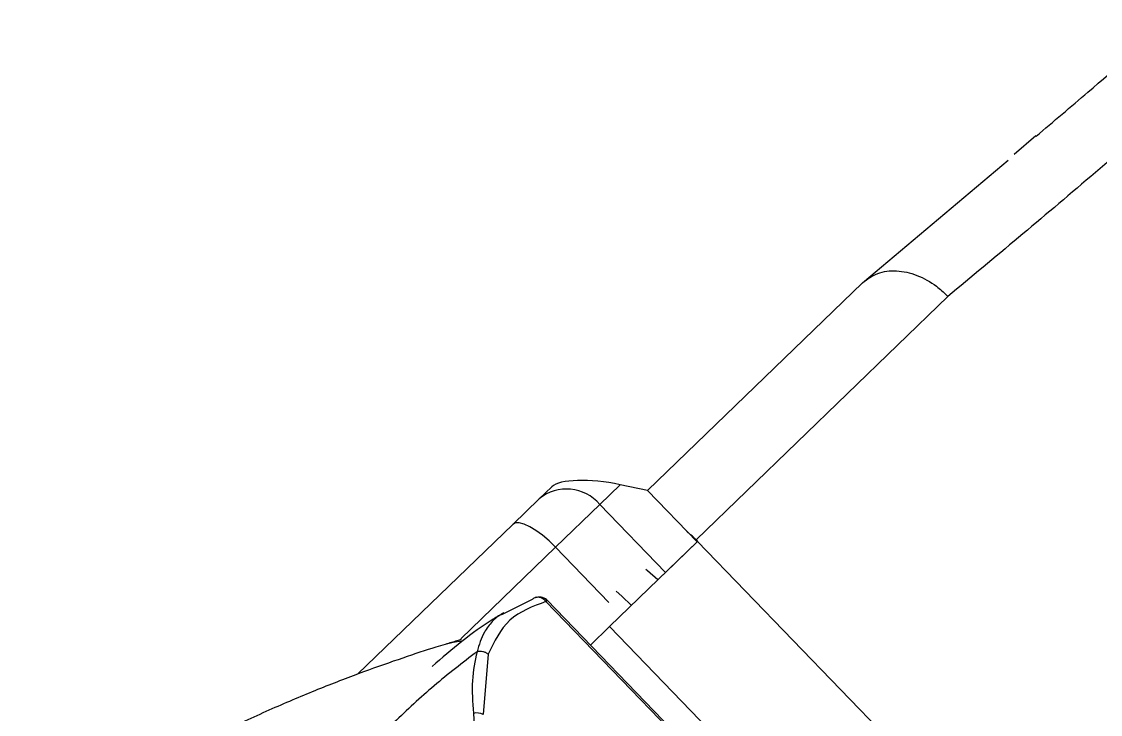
# Model space of a CAD drawing. Header units: millimetres. Extents: x 36 to 3196, y 27 to 5967.
# Drawn here: x 381.63 to 428.39, y 448.53 to 478.55 of the extents above; entities that cross this region are included whole.
import ezdxf

# ---------------------------------------------------------------- set-up
doc = ezdxf.new("R2010")
doc.units = ezdxf.units.MM
doc.layers.add('08_Dimension.Annotation', color=2, linetype='Continuous')

# ---------------------------------------------------------------- blocks, each defined once
blk = doc.blocks.new('A$C1af0320f')
at = {"color": 8, "linetype": 'Continuous', "lineweight": 25}
for p, q in [((141.507, 80.596), (141.434, 79.356)), ((140.87, 70.753), (141.433, 78.991)), ((143.87, 73.009), (143.87, 57.833)), ((140.87, 57.801), (140.87, 70.756)), ((140.87, 57.801), (139.87, 57.129)), ((140.87, 57.801), (143.97, 57.801)), ((143.87, 57.833), (143.329, 57.801)), ((143.87, 57.833), (143.97, 57.833)), ((143.97, 55.437), (143.97, 57.833)), ((143.97, 57.833), (163.77, 57.833)), ((143.97, 52.526), (143.97, 57.833)), ((143.97, 57.801), (143.97, 55.892)), ((139.87, 57.129), (139.87, 55.892)), ((139.87, 53.234), (139.87, 55.892)), ((139.87, 55.892), (143.97, 55.892)), ((137.87, 54.177), (137.87, 54.934)), ((137.87, 54.177), (137.87, 52.583)), ((139.87, 53.234), (139.87, 47.516)), ((143.202, 53.234), (139.87, 53.234)), ((137.87, 43.233), (137.87, 52.583)), ((163.77, 52.526), (143.97, 52.526)), ((143.97, 52.526), (143.97, 51.368)), ((140.849, 51.121), (140.836, 51.104)), ((166.468, 51.368), (141.27, 51.368)), ((141.277, 51.296), (166.463, 51.296)), ((140.795, 50.919), (140.396, 49.635)), ((141.179, 47.912), (142.907, 45.942))]:
    blk.add_line(p, q, dxfattribs=at)
at = {"color": 8, "linetype": 'Continuous', "lineweight": 25, "flags": 128}
for points in [[(143.97, 55.437), (143.385, 55.387), (143.287, 55.369)], [(143.97, 53.842), (143.385, 53.824), (143.073, 53.798)], [(139.87, 53.234), (139.48, 53.222), (139.105, 53.185), (138.759, 53.124), (138.456, 53.043), (138.207, 52.945), (138.022, 52.832), (137.908, 52.71), (137.87, 52.583)], [(139.966, 47.467), (139.754, 47.172), (139.574, 46.858)]]:
    blk.add_lwpolyline(points, dxfattribs=at)
at = {"color": 8, "linetype": 'Continuous', "lineweight": 25}
for centre, radius, start, end in [((139.737, 54.023), 1.874, 85.9436, 175.269), ((143.126, 45.342), 0.639, 110.0714, 149.5491)]:
    blk.add_arc(centre, radius, start, end, dxfattribs=at)
for centre, major_axis, ratio, start_param, end_param in [((143.97, 56.557), (3, 0), 0.425322, 1.570796, 1.796296), ((139.87, 56.278), (1.955, 1.493), 0.281116, 1.359424, 2.93022)]:
    blk.add_ellipse(centre, major_axis=major_axis, ratio=ratio, start_param=start_param, end_param=end_param, dxfattribs=at)
for points, knots in [([(144.928, 89.741), (144.768, 86.804), (144.445, 80.914), (144.062, 75.649), (143.87, 73.009)], [0, 0, 0, 0, 0.4987, 1, 1, 1, 1]), ([(141.532, 80.594), (141.593, 81.574), (141.752, 84.13), (141.898, 86.656), (141.987, 88.213)], [0, 0, 0, 0, 0.383545, 1, 1, 1, 1]), ([(140.87, 70.756), (140.903, 71.014), (140.969, 71.53), (141.486, 72.21), (142.247, 72.722), (143.075, 72.969), (143.632, 73.012), (143.853, 73.01), (143.87, 73.009)], [0, 0, 0, 0, 0.214605, 0.429205, 0.643835, 0.858522, 0.989445, 1, 1, 1, 1]), ([(141.277, 51.296), (141.033, 50.734), (140.546, 49.609), (140.968, 48.478), (141.179, 47.912)], [0, 0, 0, 0, 0.500291, 1, 1, 1, 1]), ([(140.795, 50.919), (140.798, 50.975), (140.801, 51.044), (140.836, 51.1), (140.843, 51.111)], [0, 0, 0, 0, 0.802944, 1, 1, 1, 1]), ([(140.843, 51.111), (140.85, 51.125), (140.872, 51.164), (140.927, 51.217), (141.005, 51.264), (141.119, 51.303), (141.215, 51.299), (141.277, 51.296)], [0, 0, 0, 0, 0.100319, 0.288235, 0.476136, 0.659915, 1, 1, 1, 1]), ([(141.276, 51.368), (141.244, 51.366), (141.164, 51.362), (141.054, 51.315), (140.967, 51.252), (140.914, 51.207), (140.896, 51.182), (140.891, 51.176)], [0, 0, 0, 0, 0.213901, 0.540101, 0.786103, 0.949536, 1, 1, 1, 1]), ([(141.276, 51.34), (141.276, 51.35), (141.276, 51.369), (141.276, 51.368), (141.276, 51.347), (141.277, 51.313), (141.277, 51.296)], [0, 0, 0, 0, 0.250017, 0.500021, 0.750019, 1, 1, 1, 1]), ([(140.359, 49.643), (140.315, 49.467), (140.011, 48.236), (139.935, 46.919), (139.87, 45.792)], [0, 0, 0, 0, 0.143326, 1, 1, 1, 1]), ([(140.396, 49.635), (140.351, 49.517), (140.237, 49.22), (140.3, 48.82), (140.404, 48.268), (140.611, 47.904), (140.765, 47.634)], [0, 0, 0, 0, 0.177163, 0.441451, 0.586065, 1, 1, 1, 1]), ([(141.179, 47.912), (141.138, 47.903), (141.054, 47.884), (140.937, 47.821), (140.835, 47.737), (140.788, 47.668), (140.765, 47.634)], [0, 0, 0, 0, 0.2457, 0.500026, 0.754364, 1, 1, 1, 1]), ([(139.911, 47.506), (139.883, 47.451), (139.789, 47.273), (139.665, 47.032), (139.58, 46.864)], [0, 0, 0, 0, 0.305245, 1, 1, 1, 1]), ([(140.765, 47.634), (140.675, 46.848), (140.499, 45.29), (140.475, 43.703), (140.463, 42.917)], [0, 0, 0, 0, 0.504618, 1, 1, 1, 1]), ([(140.765, 47.634), (140.997, 47.29), (141.463, 46.602), (142.204, 45.978), (142.575, 45.666)], [0, 0, 0, 0, 0.498735, 1, 1, 1, 1]), ([(139.579, 46.856), (139.514, 46.733), (139.252, 46.236), (138.718, 45.124), (137.983, 43.52), (137.197, 41.672), (136.41, 39.654), (135.652, 37.486), (134.955, 35.192), (134.345, 32.842), (133.857, 30.494), (133.536, 28.641), (133.411, 27.615), (133.376, 27.325)], [0, 0, 0, 0, 0.031879, 0.129133, 0.232076, 0.33513, 0.437689, 0.543046, 0.64809, 0.754209, 0.85805, 0.959781, 1, 1, 1, 1]), ([(142.575, 45.666), (143.131, 45.213), (144.244, 44.306), (146.071, 42.47), (147.954, 40.429), (149.23, 38.96), (149.87, 38.223)], [0, 0, 0, 0, 0.249489, 0.499624, 0.74892, 1, 1, 1, 1])]:
    blk.add_open_spline(points, degree=3, knots=knots, dxfattribs=at)

msp = doc.modelspace()

# ---------------------------------------------------------------- block references
at = {"layer": '08_Dimension.Annotation', "rotation": 314}
msp.add_blockref('A$C1af0320f', (269.3218, 519.4117), dxfattribs=at)

doc.saveas('drawing.dxf')
